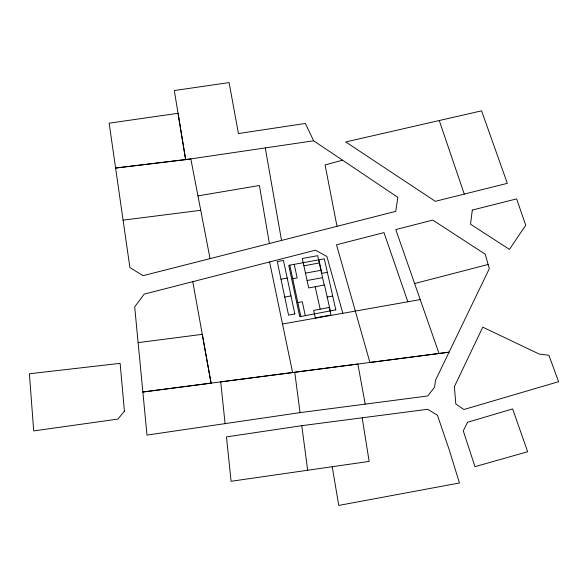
<?xml version="1.0" encoding="UTF-8"?>
<svg xmlns="http://www.w3.org/2000/svg" width="588" height="588" viewBox="0 0 588 588"><rect width="100%" height="100%" fill="white"/><g stroke="black" fill="none" stroke-linecap="round" stroke-linejoin="round"><path stroke-width="0.88" d="M342.547 160.201L325.076 164.919L336.998 226.314M414.613 283.548L488.113 264.475L489.304 268.709L435.48 380.348L434.576 387.242L427.704 395.974L300.056 412.629L147 435.083L134.689 306.929L144.148 294.14L315.469 250.187L326.906 256.493L342.819 313.301M210.056 258.632L190.821 158.9L115.623 168.036L185.646 159.657L178.046 113.293L109.155 123.171L129.904 267.577L143.082 275.669L395.753 211.364L397.826 197.325L313.647 140.789L305.341 123.451L238.434 133.549L229.092 82.577L174.305 90.537L185.646 159.657L313.647 140.789M464.27 194.091L507.319 183.353L481.587 110.838L345.722 141.943L435.333 201.324L464.27 194.091L439.251 120.518M329.523 307.392L313.632 310.398L315.278 317.954L330.919 314.984L329.236 307.45M284.754 297.08L291.001 295.911M297.829 302.577L302.291 301.74L305.29 315.631M327.207 297.058L332.698 296.021M305.481 273.148L320.923 270.296M280.99 279.219L287.209 278.065M292.721 278.741L297.153 277.918L294.221 264.343M327.347 272.317L321.901 273.332L318.872 259.815M307.098 280.527L322.569 277.654M303.878 265.805L319.284 262.968M282.497 324.003L420.236 299.579M197.972 195.9L259.396 185.499L269.385 243.513M301.784 425.675L226.461 436.906L231.091 481.278L369.146 461.404L362.171 417.803L301.784 425.675L307.664 470.246M138.136 342.628L202.272 334.344L211.07 383.148L142.877 392.012L292.611 372.535L269.591 261.954M362.171 417.803L427.785 409.27L437.457 415.29L449.254 449.871L459.441 482.983L338.754 505.423L332.227 466.725M123.09 220.155L200.729 210.298M439.03 353.491L395.783 229.577L432.783 220.088L485.21 254.207L488.113 264.475M407.851 301.776L383.979 232.605L336.512 244.799L369.933 362.487L449.07 352.175L220.721 381.877L225.094 423.698M330.302 310.898L324.51 284.996L308.722 287.944L302.276 258.492L317.652 255.67L324.223 285.055M315.212 286.731L320.166 309.163M289.81 265.159L300.806 316.484M365.207 404.125L357.857 364.046L294.742 372.263L300.056 412.629M192.776 281.659L211.07 383.148M265.269 147.919L281.527 240.419M454.392 386.632L455.81 403.963L463.91 409.513L558.6 381.685L548.883 355.277L539.196 354.049L482.785 327.163L454.392 386.632M472.311 210.056L470.532 224.19L509.443 249.386L525.723 225.248L516.631 198.891L472.311 210.056M467.519 422.28L463.293 430.894L474.964 466.666L527.649 451.738L512.633 408.917L467.519 422.28M124.421 411.166L117.953 419.082L33.7 430.916L29.4 373.762L120.121 363.347L124.421 411.166M294.838 313.948L288.554 315.139L277.271 261.557L283.453 260.425L294.838 313.948M335.814 309.854L299.74 316.682L288.759 265.35L324.304 258.816L335.814 309.854"/></g></svg>
